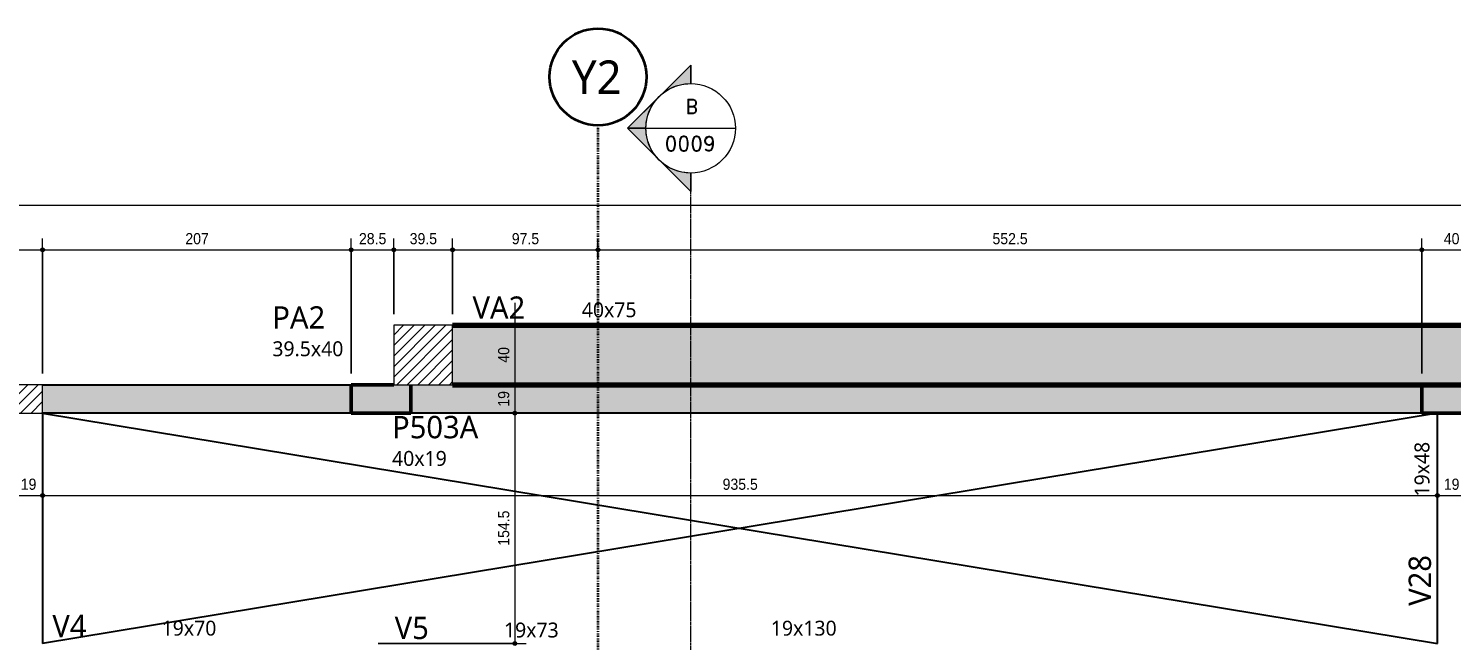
# Model space of a CAD drawing. Header units: centimetres. Extents: x -1706 to 33186, y -3196 to 88081.
# Drawn here: x 13433 to 14387, y 536 to 946 of the extents above; entities that cross this region are included whole.
import ezdxf

# ---------------------------------------------------------------- set-up
doc = ezdxf.new("R2010")
doc.units = ezdxf.units.CM
doc.linetypes.add('Centro de 6 mm', pattern=[1.32, 0.6, -0.24, 0.24, -0.24])
doc.linetypes.add('Dash dot', pattern=[1.5875, 0.635, -0.47625, 0, -0.47625])
for name, color, linetype, lineweight in [('A-ANNO-DIMS', 7, 'Continuous', 9), ('A-ANNO-DIMS-50', 7, 'Continuous', 9), ('A-DETL-GENF', 7, 'Continuous', 18), ('A-DETL-THIN', 7, 'Continuous', 25), ('G-ANNO-SYMB', 7, 'Continuous', 9), ('S-BEAM', 7, 'Continuous', 9), ('S-BEAM-IDEN', 7, 'Continuous', 9), ('S-COLS', 7, 'Continuous', 9), ('S-COLS-IDEN', 7, 'Continuous', 9), ('S-GRID', 7, 'Continuous', 9), ('S-GRID-IDEN', 7, 'Continuous', 9)]:
    doc.layers.add(name, color=color, linetype=linetype, lineweight=lineweight)
doc.layers.add('A-DETL', color=7, linetype='Continuous', lineweight=18, true_color=0x00a600)
doc.styles.add('Arial', font='arial.ttf', dxfattribs={"width": 0.9, "height": 7.5})
doc.styles.add('Gadugi_1', font='gadugi.ttf', dxfattribs={"height": 15})
doc.styles.add('Gadugi_2', font='gadugi.ttf', dxfattribs={"height": 10})
doc.styles.add('Gadugi_4', font='gadugi.ttf', dxfattribs={"height": 22.5})
doc.styles.add('RomanD', font='romand__.ttf', dxfattribs={"height": 10})
doc.dimstyles.new('PED_1_5mm_ESQ_1', dxfattribs={"dimscale": 30.48, "dimtxt": 7.651945, "dimasz": 0.328084, "dimexe": 0.246063, "dimexo": 0.246063, "dimgap": 0.049213, "dimtad": 1, "dimdec": 1, "dimrnd": 0.5, "dimdsep": 46, "dimtxsty": 'Arial', "dimblk1": 'DOTSMALL', "dimblk2": 'DOTSMALL', "dimsah": 1, "dimcen": 0.09, "dimdle": 0.492126, "dimazin": 0, "dimtfac": 1, "dimtdec": 4, "dimtix": 1, "dimtmove": 0, "dimatfit": 3, "dimfxl": 1, "dimtvp": 1, "dimtolj": 1, "dimtzin": 0, "dimarcsym": 2})
doc.dimstyles.new('PED_1_5mm_ESQ_2', dxfattribs={"dimscale": 30.48, "dimtxt": 7.651945, "dimasz": 0.328084, "dimexe": 0.246063, "dimexo": 0.246063, "dimgap": 0.049213, "dimtad": 1, "dimdec": 1, "dimrnd": 0.5, "dimdsep": 46, "dimtxsty": 'Arial', "dimblk1": 'DOTSMALL', "dimblk2": 'DOTSMALL', "dimsah": 1, "dimcen": 0.09, "dimdle": 0.492126, "dimazin": 0, "dimtfac": 1, "dimtdec": 4, "dimtix": 1, "dimtmove": 0, "dimatfit": 3, "dimfxl": 1, "dimtvp": 1, "dimtolj": 1, "dimtzin": 0, "dimarcsym": 2})
pattern_1 = [(45, (13566.5326, 0), (-3.535534, 3.535534), [])]

# ---------------------------------------------------------------- blocks, each defined once
blk = doc.blocks.new('Corte - M_Cabeça do corte - Preenchida-2060824-PL I 001 - FORMA DO RESERVATÓRIO')
at = {"layer": 'G-ANNO-SYMB'}
h = blk.add_hatch(color=256, dxfattribs=at)
edge = h.paths.add_edge_path(flags=0)
edge.add_line((-0.6, 0.849), (-0.6, 0.6))
edge.add_arc((-0.6, 0), 0.6, 90, 135)
edge.add_line((-1.024, 0.424), (-0.6, 0.849))
h = blk.add_hatch(color=256, dxfattribs=at)
edge = h.paths.add_edge_path(flags=0)
edge.add_line((-0.6, 0.849), (-0.176, 0.424))
edge.add_arc((-0.6, 0), 0.6, 45, 90)
edge.add_line((-0.6, 0.6), (-0.6, 0.849))
h = blk.add_hatch(color=256, dxfattribs=at)
edge = h.paths.add_edge_path(flags=0)
edge.add_line((-1.449, 0), (-1.024, 0.424))
edge.add_arc((-0.6, 0), 0.6, 135, 180)
edge.add_line((-1.2, 0), (-1.449, 0))
h = blk.add_hatch(color=256, dxfattribs=at)
edge = h.paths.add_edge_path(flags=0)
edge.add_line((0.249, 0), (0, 0))
edge.add_arc((-0.6, 0), 0.6, 360, 405)
edge.add_line((-0.176, 0.424), (0.249, 0))
for p, q in [((-0.6, 0.849), (-1.449, 0)), ((-0.6, 0.849), (-1.024, 0.424)), ((-0.6, 0.849), (0.249, 0)), ((-0.6, 0.6), (-0.6, 0.849)), ((-0.6, 0.849), (-0.6, 0.6)), ((-0.176, 0.424), (-0.6, 0.849)), ((-1.024, 0.424), (-1.449, 0)), ((0.249, 0), (-0.176, 0.424)), ((-1.449, 0), (-1.2, 0)), ((0, 0), (0.249, 0)), ((-1.2, 0), (-1.449, 0)), ((0, 0), (0.249, 0))]:
    blk.add_line(p, q, dxfattribs=at)
for start, end in [(360, 180), (90, 135), (45, 90), (135, 180), (360, 45), (180, 360)]:
    blk.add_arc((-0.6, 0), 0.6, start, end, dxfattribs=at)
blk = doc.blocks.new('Eixo - Y2-2173031-PL I 001 - FORMA DO RESERVATÓRIO')
at = {"layer": 'S-GRID-IDEN', "color": 40, "lineweight": 35, "true_color": 0xffc000}
blk.add_circle((0, 0), 0.65, dxfattribs=at)
blk = doc.blocks.new('DIMBLOCK212-PL I 001 - FORMA DO RESERVATÓRIO')
at = {"layer": 'A-ANNO-DIMS-50'}
h = blk.add_hatch(color=256, dxfattribs=at)
edge = h.paths.add_edge_path(flags=0)
edge.add_arc((13423.17, 632.94), 1.25, 0, 360)
h = blk.add_hatch(color=256, dxfattribs=at)
edge = h.paths.add_edge_path(flags=0)
edge.add_arc((13442.17, 632.94), 1.25, 0, 360)
for p, q in [((13423.17, 627.21), (13423.17, 640.44)), ((13442.17, 627.21), (13442.17, 640.44)), ((13408.17, 632.94), (13442.17, 632.94)), ((13423.17, 632.94), (13423.17, 627.21)), ((13442.17, 632.94), (13442.17, 627.21))]:
    blk.add_line(p, q, dxfattribs=at)
for centre in [(13423.17, 632.94), (13442.17, 632.94)]:
    blk.add_circle(centre, 1.25, dxfattribs=at)
at = {"layer": 'A-ANNO-DIMS-50', "color": 0, "insert": (13427.49, 644.18), "char_height": 7.5, "width": 12.4315, "attachment_point": 1, "line_spacing_factor": 0.941778, "style": 'Arial'}
blk.add_mtext('19', dxfattribs=at)
blk = doc.blocks.new('_DotSmall')
at = {"color": 0, "linetype": 'ByBlock', "const_width": 0.5}
blk.add_lwpolyline([(-0.0625, 0, 1), (0.0625, 0, 1)], format="xyb", close=True, dxfattribs=at)
blk = doc.blocks.new('DIMBLOCK213-PL I 001 - FORMA DO RESERVATÓRIO')
at = {"layer": 'A-ANNO-DIMS-50'}
h = blk.add_hatch(color=256, dxfattribs=at)
edge = h.paths.add_edge_path(flags=0)
edge.add_arc((13442.17, 632.94), 1.25, 0, 360)
h = blk.add_hatch(color=256, dxfattribs=at)
edge = h.paths.add_edge_path(flags=0)
edge.add_arc((14377.68, 632.94), 1.25, 0, 360)
for p, q in [((13442.17, 627.21), (13442.17, 640.44)), ((14377.68, 627.21), (14377.68, 640.44)), ((13442.17, 632.94), (14377.68, 632.94)), ((13442.17, 632.94), (13442.17, 627.21)), ((14377.68, 632.94), (14377.68, 627.21))]:
    blk.add_line(p, q, dxfattribs=at)
for centre in [(13442.17, 632.94), (14377.68, 632.94)]:
    blk.add_circle(centre, 1.25, dxfattribs=at)
at = {"layer": 'A-ANNO-DIMS-50', "color": 0, "insert": (13898.27, 644.18), "char_height": 7.5, "width": 27.9708, "attachment_point": 1, "line_spacing_factor": 0.941778, "style": 'Arial'}
blk.add_mtext('935.5', dxfattribs=at)
blk = doc.blocks.new('DIMBLOCK214-PL I 001 - FORMA DO RESERVATÓRIO')
at = {"layer": 'A-ANNO-DIMS-50'}
h = blk.add_hatch(color=256, dxfattribs=at)
edge = h.paths.add_edge_path(flags=0)
edge.add_arc((14377.68, 632.94), 1.25, 0, 360)
h = blk.add_hatch(color=256, dxfattribs=at)
edge = h.paths.add_edge_path(flags=0)
edge.add_arc((14396.68, 632.94), 1.25, 0, 360)
for p, q in [((14377.68, 627.21), (14377.68, 640.44)), ((14396.68, 627.21), (14396.68, 640.44)), ((14377.68, 632.94), (14396.68, 632.94)), ((14377.68, 632.94), (14377.68, 627.21)), ((14396.68, 632.94), (14396.68, 627.21))]:
    blk.add_line(p, q, dxfattribs=at)
for centre in [(14377.68, 632.94), (14396.68, 632.94)]:
    blk.add_circle(centre, 1.25, dxfattribs=at)
at = {"layer": 'A-ANNO-DIMS-50', "color": 0, "insert": (14382, 644.18), "char_height": 7.5, "width": 12.4315, "attachment_point": 1, "line_spacing_factor": 0.941778, "style": 'Arial'}
blk.add_mtext('19', dxfattribs=at)
blk = doc.blocks.new('DIMBLOCK257-PL I 001 - FORMA DO RESERVATÓRIO')
at = {"layer": 'A-ANNO-DIMS-50'}
h = blk.add_hatch(color=256, dxfattribs=at)
edge = h.paths.add_edge_path(flags=0)
edge.add_arc((13758.9, 747.12), 1.25, 0, 360)
h = blk.add_hatch(color=256, dxfattribs=at)
edge = h.paths.add_edge_path(flags=0)
edge.add_arc((13758.9, 707.12), 1.25, 0, 360)
for p, q in [((13758.9, 762.12), (13758.9, 707.12)), ((13753.17, 747.12), (13766.4, 747.12)), ((13758.9, 747.12), (13753.17, 747.12)), ((13753.17, 707.12), (13766.4, 707.12)), ((13758.9, 707.12), (13753.17, 707.12))]:
    blk.add_line(p, q, dxfattribs=at)
for centre in [(13758.9, 747.12), (13758.9, 707.12)]:
    blk.add_circle(centre, 1.25, dxfattribs=at)
at = {"layer": 'A-ANNO-DIMS-50', "color": 0, "insert": (13747.66, 721.94), "char_height": 7.5, "width": 12.4315, "attachment_point": 1, "rotation": 90, "line_spacing_factor": 0.941778, "style": 'Arial'}
blk.add_mtext('40', dxfattribs=at)
blk = doc.blocks.new('DIMBLOCK258-PL I 001 - FORMA DO RESERVATÓRIO')
at = {"layer": 'A-ANNO-DIMS-50'}
h = blk.add_hatch(color=256, dxfattribs=at)
edge = h.paths.add_edge_path(flags=0)
edge.add_arc((13758.9, 707.12), 1.25, 0, 360)
h = blk.add_hatch(color=256, dxfattribs=at)
edge = h.paths.add_edge_path(flags=0)
edge.add_arc((13758.9, 688.12), 1.25, 0, 360)
for p, q in [((13753.17, 707.12), (13766.4, 707.12)), ((13758.9, 707.12), (13753.17, 707.12)), ((13758.9, 707.12), (13758.9, 688.12)), ((13753.17, 688.12), (13766.4, 688.12)), ((13758.9, 688.12), (13753.17, 688.12))]:
    blk.add_line(p, q, dxfattribs=at)
for centre in [(13758.9, 707.12), (13758.9, 688.12)]:
    blk.add_circle(centre, 1.25, dxfattribs=at)
at = {"layer": 'A-ANNO-DIMS-50', "color": 0, "insert": (13747.66, 692.44), "char_height": 7.5, "width": 12.4315, "attachment_point": 1, "rotation": 90, "line_spacing_factor": 0.941778, "style": 'Arial'}
blk.add_mtext('19', dxfattribs=at)
blk = doc.blocks.new('DIMBLOCK259-PL I 001 - FORMA DO RESERVATÓRIO')
at = {"layer": 'A-ANNO-DIMS-50'}
h = blk.add_hatch(color=256, dxfattribs=at)
edge = h.paths.add_edge_path(flags=0)
edge.add_arc((13758.9, 688.12), 1.25, 0, 360)
h = blk.add_hatch(color=256, dxfattribs=at)
edge = h.paths.add_edge_path(flags=0)
edge.add_arc((13758.9, 533.55), 1.25, 0, 360)
for p, q in [((13753.17, 688.12), (13766.4, 688.12)), ((13758.9, 688.12), (13753.17, 688.12)), ((13758.9, 688.12), (13758.9, 533.55)), ((13667.17, 533.55), (13766.4, 533.55)), ((13758.9, 533.55), (13667.17, 533.55))]:
    blk.add_line(p, q, dxfattribs=at)
for centre in [(13758.9, 688.12), (13758.9, 533.55)]:
    blk.add_circle(centre, 1.25, dxfattribs=at)
at = {"layer": 'A-ANNO-DIMS-50', "color": 0, "insert": (13747.66, 599.18), "char_height": 7.5, "width": 27.9708, "attachment_point": 1, "rotation": 90, "line_spacing_factor": 0.941778, "style": 'Arial'}
blk.add_mtext('154.5', dxfattribs=at)
blk = doc.blocks.new('DIMBLOCK306-PL I 001 - FORMA DO RESERVATÓRIO')
at = {"layer": 'A-ANNO-DIMS-50'}
h = blk.add_hatch(color=256, dxfattribs=at)
edge = h.paths.add_edge_path(flags=0)
edge.add_arc((13259.68, 797.67), 1.25, 0, 360)
h = blk.add_hatch(color=256, dxfattribs=at)
edge = h.paths.add_edge_path(flags=0)
edge.add_arc((13442.17, 797.67), 1.25, 0, 360)
for p, q in [((13259.68, 714.62), (13259.68, 805.17)), ((13442.17, 714.62), (13442.17, 805.17)), ((13259.68, 797.67), (13442.17, 797.67)), ((13259.68, 797.67), (13259.68, 714.62)), ((13442.17, 797.67), (13442.17, 714.62))]:
    blk.add_line(p, q, dxfattribs=at)
for centre in [(13259.68, 797.67), (13442.17, 797.67)]:
    blk.add_circle(centre, 1.25, dxfattribs=at)
at = {"layer": 'A-ANNO-DIMS-50', "color": 0, "insert": (13339.27, 808.91), "char_height": 7.5, "width": 27.9708, "attachment_point": 1, "line_spacing_factor": 0.941778, "style": 'Arial'}
blk.add_mtext('182.5', dxfattribs=at)
blk = doc.blocks.new('DIMBLOCK307-PL I 001 - FORMA DO RESERVATÓRIO')
at = {"layer": 'A-ANNO-DIMS-50'}
h = blk.add_hatch(color=256, dxfattribs=at)
edge = h.paths.add_edge_path(flags=0)
edge.add_arc((13442.17, 797.67), 1.25, 0, 360)
h = blk.add_hatch(color=256, dxfattribs=at)
edge = h.paths.add_edge_path(flags=0)
edge.add_arc((13649.17, 797.67), 1.25, 0, 360)
for p, q in [((13442.17, 714.62), (13442.17, 805.17)), ((13649.17, 714.62), (13649.17, 805.17)), ((13442.17, 797.67), (13649.17, 797.67)), ((13442.17, 797.67), (13442.17, 714.62)), ((13649.17, 797.67), (13649.17, 714.62))]:
    blk.add_line(p, q, dxfattribs=at)
for centre in [(13442.17, 797.67), (13649.17, 797.67)]:
    blk.add_circle(centre, 1.25, dxfattribs=at)
at = {"layer": 'A-ANNO-DIMS-50', "color": 0, "insert": (13537.9, 808.91), "char_height": 7.5, "width": 18.6472, "attachment_point": 1, "line_spacing_factor": 0.941778, "style": 'Arial'}
blk.add_mtext('207', dxfattribs=at)
blk = doc.blocks.new('DIMBLOCK308-PL I 001 - FORMA DO RESERVATÓRIO')
at = {"layer": 'A-ANNO-DIMS-50'}
h = blk.add_hatch(color=256, dxfattribs=at)
edge = h.paths.add_edge_path(flags=0)
edge.add_arc((13649.17, 797.67), 1.25, 0, 360)
h = blk.add_hatch(color=256, dxfattribs=at)
edge = h.paths.add_edge_path(flags=0)
edge.add_arc((13677.68, 797.67), 1.25, 0, 360)
for p, q in [((13649.17, 714.62), (13649.17, 805.17)), ((13677.68, 754.62), (13677.68, 805.17)), ((13649.17, 797.67), (13677.68, 797.67)), ((13649.17, 797.67), (13649.17, 714.62)), ((13677.68, 797.67), (13677.68, 754.62))]:
    blk.add_line(p, q, dxfattribs=at)
for centre in [(13649.17, 797.67), (13677.68, 797.67)]:
    blk.add_circle(centre, 1.25, dxfattribs=at)
at = {"layer": 'A-ANNO-DIMS-50', "color": 0, "insert": (13654.36, 808.91), "char_height": 7.5, "width": 21.7551, "attachment_point": 1, "line_spacing_factor": 0.941778, "style": 'Arial'}
blk.add_mtext('28.5', dxfattribs=at)
blk = doc.blocks.new('DIMBLOCK309-PL I 001 - FORMA DO RESERVATÓRIO')
at = {"layer": 'A-ANNO-DIMS-50'}
h = blk.add_hatch(color=256, dxfattribs=at)
edge = h.paths.add_edge_path(flags=0)
edge.add_arc((13677.68, 797.67), 1.25, 0, 360)
h = blk.add_hatch(color=256, dxfattribs=at)
edge = h.paths.add_edge_path(flags=0)
edge.add_arc((13717.18, 797.67), 1.25, 0, 360)
for p, q in [((13677.68, 754.62), (13677.68, 805.17)), ((13717.18, 754.62), (13717.18, 805.17)), ((13677.68, 797.67), (13717.18, 797.67)), ((13677.68, 797.67), (13677.68, 754.62)), ((13717.18, 797.67), (13717.18, 754.62))]:
    blk.add_line(p, q, dxfattribs=at)
for centre in [(13677.68, 797.67), (13717.18, 797.67)]:
    blk.add_circle(centre, 1.25, dxfattribs=at)
at = {"layer": 'A-ANNO-DIMS-50', "color": 0, "insert": (13688.37, 808.91), "char_height": 7.5, "width": 21.7551, "attachment_point": 1, "line_spacing_factor": 0.941778, "style": 'Arial'}
blk.add_mtext('39.5', dxfattribs=at)
blk = doc.blocks.new('DIMBLOCK310-PL I 001 - FORMA DO RESERVATÓRIO')
at = {"layer": 'A-ANNO-DIMS-50'}
h = blk.add_hatch(color=256, dxfattribs=at)
edge = h.paths.add_edge_path(flags=0)
edge.add_arc((13717.18, 797.67), 1.25, 0, 360)
h = blk.add_hatch(color=256, dxfattribs=at)
edge = h.paths.add_edge_path(flags=0)
edge.add_arc((13814.67, 797.67), 1.25, 0, 360)
for p, q in [((13717.18, 754.62), (13717.18, 805.17)), ((13814.67, 791.94), (13814.67, 805.17)), ((13717.18, 797.67), (13814.67, 797.67)), ((13717.18, 797.67), (13717.18, 754.62)), ((13814.67, 797.67), (13814.67, 791.94))]:
    blk.add_line(p, q, dxfattribs=at)
for centre in [(13717.18, 797.67), (13814.67, 797.67)]:
    blk.add_circle(centre, 1.25, dxfattribs=at)
at = {"layer": 'A-ANNO-DIMS-50', "color": 0, "insert": (13756.86, 808.91), "char_height": 7.5, "width": 21.7551, "attachment_point": 1, "line_spacing_factor": 0.941778, "style": 'Arial'}
blk.add_mtext('97.5', dxfattribs=at)
blk = doc.blocks.new('DIMBLOCK311-PL I 001 - FORMA DO RESERVATÓRIO')
at = {"layer": 'A-ANNO-DIMS-50'}
h = blk.add_hatch(color=256, dxfattribs=at)
edge = h.paths.add_edge_path(flags=0)
edge.add_arc((13814.67, 797.67), 1.25, 0, 360)
h = blk.add_hatch(color=256, dxfattribs=at)
edge = h.paths.add_edge_path(flags=0)
edge.add_arc((14367.18, 797.67), 1.25, 0, 360)
for p, q in [((13814.67, 791.94), (13814.67, 805.17)), ((14367.18, 714.62), (14367.18, 805.17)), ((13814.67, 797.67), (14367.18, 797.67)), ((13814.67, 797.67), (13814.67, 791.94)), ((14367.18, 797.67), (14367.18, 714.62))]:
    blk.add_line(p, q, dxfattribs=at)
for centre in [(13814.67, 797.67), (14367.18, 797.67)]:
    blk.add_circle(centre, 1.25, dxfattribs=at)
at = {"layer": 'A-ANNO-DIMS-50', "color": 0, "insert": (14079.27, 808.91), "char_height": 7.5, "width": 27.9708, "attachment_point": 1, "line_spacing_factor": 0.941778, "style": 'Arial'}
blk.add_mtext('552.5', dxfattribs=at)
blk = doc.blocks.new('DIMBLOCK312-PL I 001 - FORMA DO RESERVATÓRIO')
at = {"layer": 'A-ANNO-DIMS-50'}
h = blk.add_hatch(color=256, dxfattribs=at)
edge = h.paths.add_edge_path(flags=0)
edge.add_arc((14367.18, 797.67), 1.25, 0, 360)
h = blk.add_hatch(color=256, dxfattribs=at)
edge = h.paths.add_edge_path(flags=0)
edge.add_arc((14407.18, 797.67), 1.25, 0, 360)
for p, q in [((14367.18, 714.62), (14367.18, 805.17)), ((14407.18, 714.62), (14407.18, 805.17)), ((14367.18, 797.67), (14407.18, 797.67)), ((14367.18, 797.67), (14367.18, 714.62)), ((14407.18, 797.67), (14407.18, 714.62))]:
    blk.add_line(p, q, dxfattribs=at)
for centre in [(14367.18, 797.67), (14407.18, 797.67)]:
    blk.add_circle(centre, 1.25, dxfattribs=at)
at = {"layer": 'A-ANNO-DIMS-50', "color": 0, "insert": (14382, 808.91), "char_height": 7.5, "width": 12.4315, "attachment_point": 1, "line_spacing_factor": 0.941778, "style": 'Arial'}
blk.add_mtext('40', dxfattribs=at)
blk = doc.blocks.new('DIMBLOCK315-PL I 001 - FORMA DO RESERVATÓRIO')
at = {"layer": 'A-ANNO-DIMS-50'}
h = blk.add_hatch(color=256, dxfattribs=at)
edge = h.paths.add_edge_path(flags=0)
edge.add_arc((11807.67, 827.67), 1.25, 0, 360)
h = blk.add_hatch(color=256, dxfattribs=at)
edge = h.paths.add_edge_path(flags=0)
edge.add_arc((14914.68, 827.67), 1.25, 0, 360)
for p, q in [((11807.67, 581.05), (11807.67, 835.17)), ((14914.68, 714.62), (14914.68, 835.17)), ((11792.67, 827.67), (14929.68, 827.67)), ((11807.67, 827.67), (11807.67, 581.05)), ((14914.68, 827.67), (14914.68, 714.62))]:
    blk.add_line(p, q, dxfattribs=at)
for centre in [(11807.67, 827.67), (14914.68, 827.67)]:
    blk.add_circle(centre, 1.25, dxfattribs=at)
at = {"layer": 'A-ANNO-DIMS-50', "color": 0, "insert": (13350.82, 838.91), "char_height": 7.5, "width": 24.8629, "attachment_point": 1, "line_spacing_factor": 0.941778, "style": 'Arial'}
blk.add_mtext('3107', dxfattribs=at)

msp = doc.modelspace()

# ---------------------------------------------------------------- hatches: boundary and pattern name
at = {"layer": 'A-DETL-GENF', "true_color": 0x808080}
h = msp.add_hatch(dxfattribs=at)
h.set_pattern_fill('FP_1', color=8, style=0, pattern_type=2)
h.set_pattern_definition(pattern_1)
h.paths.add_polyline_path([(13502.68, -955.95), (13542.18, -955.95), (13542.18, -915.95), (13502.68, -915.95)], flags=0)
h.paths.add_polyline_path([(13044.67, -955.95), (13044.67, -915.95), (13005.17, -915.95), (13005.17, -955.95)], flags=0)
h.paths.add_polyline_path([(13717.18, 707.12), (13717.18, 747.12), (13677.68, 747.12), (13677.68, 707.12), (13689.17, 707.12)], flags=0)
h.paths.add_polyline_path([(13219.17, 707.12), (13219.68, 707.12), (13219.68, 747.12), (13180.18, 747.12), (13180.18, 707.12)], flags=0)
h = msp.add_hatch(dxfattribs=at)
h.set_pattern_fill('FP_1', color=8, style=0, pattern_type=2)
h.set_pattern_definition(pattern_1)
h.paths.add_polyline_path([(13219.17, 533.55), (13238.17, 533.55), (13238.17, 688.12), (13219.17, 688.12)], flags=0)
h.paths.add_polyline_path([(13423.17, 688.12), (13442.17, 688.12), (13442.17, 707.12), (13259.68, 707.12), (13259.68, 688.12)], flags=0)
at = {"layer": 'S-BEAM', "true_color": 0xcfa6ff}
for points in [[(14367.18, 707.12), (14914.68, 707.12), (14914.68, 747.12), (13717.18, 747.12), (13717.18, 707.12), (13943.46, 707.12)], [(13649.17, 688.12), (13649.17, 707.12), (13442.17, 707.12), (13442.17, 688.12), (13528.38, 688.12)], [(14166.12, 688.12), (14367.18, 688.12), (14367.18, 707.12), (13689.17, 707.12), (13689.17, 688.12), (14107.12, 688.12)]]:
    msp.add_hatch(color=191, dxfattribs=at).paths.add_polyline_path(points, flags=0)
at = {"layer": 'S-COLS', "true_color": 0x808080}
for points in [[(13678.67, 688.12), (13689.17, 688.12), (13689.17, 707.12), (13649.17, 707.12), (13649.17, 688.12), (13677.68, 688.12)], [(14407.18, 688.12), (14407.18, 707.12), (14367.18, 707.12), (14367.18, 688.12), (14396.68, 688.12)]]:
    msp.add_hatch(color=8, dxfattribs=at).paths.add_polyline_path(points, flags=0)

# ---------------------------------------------------------------- linework, layer by layer
at = {"layer": 'A-DETL', "color": 7}
for p, q in [((13717.18, 747.12), (13677.68, 747.12)), ((13677.68, 747.12), (13677.68, 707.12)), ((13717.18, 707.12), (13717.18, 747.12)), ((13442.17, 707.12), (13259.68, 707.12)), ((13442.17, 688.12), (13442.17, 707.12)), ((13677.68, 707.12), (13717.18, 707.12)), ((13259.68, 688.12), (13442.17, 688.12))]:
    msp.add_line(p, q, dxfattribs=at)
at = {"layer": 'A-DETL-THIN', "color": 190, "lineweight": 70, "true_color": 0x8000ff}
msp.add_line((13717.18, 707.12), (14899.68, 707.12), dxfattribs=at)
at = {"layer": 'A-DETL-THIN'}
for p, q in [((13442.17, 688.12), (14377.68, 533.55)), ((14377.68, 688.12), (13442.17, 533.55))]:
    msp.add_line(p, q, dxfattribs=at)
at = {"layer": 'G-ANNO-SYMB'}
msp.add_line((13846.84, 879.18), (13906.84, 879.18), dxfattribs=at)
at = {"layer": 'G-ANNO-SYMB', "linetype": 'Centro de 6 mm'}
msp.add_line((13876.84, -1101.31), (13876.84, 849.18), dxfattribs=at)
at = {"layer": 'S-BEAM', "color": 190, "lineweight": 70, "true_color": 0x8000ff}
msp.add_line((13717.18, 747.12), (14914.68, 747.12), dxfattribs=at)
at = {"layer": 'S-BEAM', "lineweight": 25}
for p, q in [((13442.17, 707.12), (13649.17, 707.12)), ((13442.17, 688.12), (13442.17, 533.55)), ((13649.17, 688.12), (13442.17, 688.12)), ((14367.18, 688.12), (13689.17, 688.12)), ((14377.68, 533.55), (14377.68, 688.12))]:
    msp.add_line(p, q, dxfattribs=at)
at = {"layer": 'S-COLS', "lineweight": 50}
for p, q in [((13649.17, 707.12), (13677.68, 707.12)), ((13649.17, 688.12), (13649.17, 707.12)), ((13689.17, 707.12), (13689.17, 688.12)), ((14367.18, 707.12), (14407.18, 707.12)), ((14367.18, 688.12), (14367.18, 707.12)), ((13689.17, 688.12), (13649.17, 688.12)), ((14407.18, 688.12), (14367.18, 688.12))]:
    msp.add_line(p, q, dxfattribs=at)
at = {"layer": 'S-GRID', "color": 40, "linetype": 'Dash dot', "lineweight": 35, "true_color": 0xffc000}
msp.add_line((13814.67, 881.16), (13814.67, -1051.7), dxfattribs=at)

# ---------------------------------------------------------------- block references
at = {"layer": 'G-ANNO-SYMB', "extrusion": (0, 0, -1), "xscale": 49.99999999999998, "yscale": 49.99999999999998, "zscale": 49.99999999999998, "rotation": 270.0000000000002}
msp.add_blockref('Corte - M_Cabeça do corte - Preenchida-2060824-PL I 001 - FORMA DO RESERVATÓRIO', (-13876.84, 849.18), dxfattribs=at)
at = {"layer": 'S-GRID-IDEN', "color": 40, "true_color": 0xffc000, "xscale": 49.99999999999998, "yscale": 49.99999999999998, "zscale": 49.99999999999998, "rotation": 180}
msp.add_blockref('Eixo - Y2-2173031-PL I 001 - FORMA DO RESERVATÓRIO', (13814.67, 913.66), dxfattribs=at)

# ---------------------------------------------------------------- texts
at = {"layer": 'G-ANNO-SYMB', "char_height": 10, "attachment_point": 1, "style": 'RomanD'}
for s, insert, width in [('B', (13873.28, 898.8), 11.2236), ('0009', (13859.38, 873.86), 44.8945)]:
    msp.add_mtext(s, dxfattribs=dict(at, insert=insert, width=width))
at = {"layer": 'S-BEAM-IDEN', "attachment_point": 1}
for s, insert, char_height, width, style in [('VA2', (13730.51, 766.39), 15, 46.4979, 'Gadugi_1'), ('40x75', (13803.81, 762.46), 10, 44.8945, 'Gadugi_2'), ('V4', (13448.69, 552.82), 15, 30.0633, 'Gadugi_1'), ('19x70', (13521.99, 548.89), 10, 44.8945, 'Gadugi_2'), ('V5', (13678.33, 551.57), 15, 30.0633, 'Gadugi_1'), ('19x73', (13751.63, 547.64), 10, 44.8945, 'Gadugi_2'), ('19x130', (13930.61, 548.89), 10, 54.1139, 'Gadugi_2')]:
    msp.add_mtext(s, dxfattribs=dict(at, insert=insert, char_height=char_height, width=width, style=style))
at = {"layer": 'S-BEAM-IDEN', "attachment_point": 1, "rotation": 90}
for s, insert, char_height, width, style in [('19x48', (14362.34, 632.18), 10, 44.8945, 'Gadugi_2'), ('V28', (14358.41, 558.88), 15, 44.0928, 'Gadugi_1')]:
    msp.add_mtext(s, dxfattribs=dict(at, insert=insert, char_height=char_height, width=width, style=style))
at = {"layer": 'S-COLS-IDEN', "attachment_point": 1}
for s, insert, char_height, width, style in [('PA2', (13596.24, 759.8), 15, 44.8945, 'Gadugi_1'), ('39.5x40', (13596.24, 736.31), 10, 57.7215, 'Gadugi_2'), ('P503A', (13676.56, 686.25), 15, 72.9536, 'Gadugi_1'), ('40x19', (13676.56, 662.76), 10, 44.8945, 'Gadugi_2')]:
    msp.add_mtext(s, dxfattribs=dict(at, insert=insert, char_height=char_height, width=width, style=style))
at = {"layer": 'S-GRID-IDEN', "color": 40, "true_color": 0xffc000, "insert": (13797.15, 924.71), "char_height": 22.5, "width": 42.0886, "attachment_point": 1, "style": 'Gadugi_4'}
msp.add_mtext('Y2', dxfattribs=at)

# ---------------------------------------------------------------- dimensions: what is measured, and where the dimension line sits
at = {"layer": 'A-ANNO-DIMS'}
for base, p1, p2, dimstyle, override, picture, middle in [((14914.68, 827.67), (11807.67, 573.55), (14914.68, 707.12), 'PED_1_5mm_ESQ_2', {"dimpost": '<>', "dimfxl": 3109.877487}, 'DIMBLOCK315-PL I 001 - FORMA DO RESERVATÓRIO', (13361.18, 833.01)), ((13442.17, 797.67), (13259.68, 707.12), (13442.17, 707.12), 'PED_1_5mm_ESQ_2', {"dimpost": '<>', "dimfxl": 182.483172}, 'DIMBLOCK306-PL I 001 - FORMA DO RESERVATÓRIO', (13350.93, 803)), ((13649.17, 797.67), (13442.17, 707.12), (13649.17, 707.12), 'PED_1_5mm_ESQ_2', {"dimpost": '<>', "dimfxl": 207}, 'DIMBLOCK307-PL I 001 - FORMA DO RESERVATÓRIO', (13545.67, 803)), ((13677.68, 797.67), (13649.17, 707.12), (13677.68, 747.12), 'PED_1_5mm_ESQ_2', {"dimpost": '<>', "dimfxl": 49.12443}, 'DIMBLOCK308-PL I 001 - FORMA DO RESERVATÓRIO', (13663.43, 803)), ((13717.18, 797.67), (13677.68, 747.12), (13717.18, 747.12), 'PED_1_5mm_ESQ_2', {"dimpost": '<>', "dimfxl": 39.5}, 'DIMBLOCK309-PL I 001 - FORMA DO RESERVATÓRIO', (13697.43, 803.01)), ((13814.67, 797.67), (13717.18, 747.12), (13814.67, 799.44), 'PED_1_5mm_ESQ_2', {"dimpost": '<>', "dimfxl": 110.64167}, 'DIMBLOCK310-PL I 001 - FORMA DO RESERVATÓRIO', (13765.93, 803)), ((14367.18, 797.67), (13814.67, 799.44), (14367.18, 707.12), 'PED_1_5mm_ESQ_2', {"dimpost": '<>', "dimfxl": 560.168235}, 'DIMBLOCK311-PL I 001 - FORMA DO RESERVATÓRIO', (14090.93, 803)), ((14407.18, 797.67), (14367.18, 707.12), (14407.18, 707.12), 'PED_1_5mm_ESQ_2', {"dimpost": '<>', "dimfxl": 40}, 'DIMBLOCK312-PL I 001 - FORMA DO RESERVATÓRIO', (14387.18, 803)), ((13442.17, 632.94), (13423.17, 634.71), (13442.17, 634.71), 'PED_1_5mm_ESQ_1', {"dimpost": '<>', "dimfxl": 19}, 'DIMBLOCK212-PL I 001 - FORMA DO RESERVATÓRIO', (13432.67, 638.27)), ((14377.68, 632.94), (13442.17, 634.71), (14377.68, 634.71), 'PED_1_5mm_ESQ_1', {"dimpost": '<>', "dimfxl": 935.512308}, 'DIMBLOCK213-PL I 001 - FORMA DO RESERVATÓRIO', (13909.92, 638.28)), ((14396.68, 632.94), (14377.68, 634.71), (14396.68, 634.71), 'PED_1_5mm_ESQ_1', {"dimpost": '<>', "dimfxl": 19}, 'DIMBLOCK214-PL I 001 - FORMA DO RESERVATÓRIO', (14387.18, 638.27))]:
    dim = msp.add_linear_dim(base=base, p1=p1, p2=p2, dimstyle=dimstyle, override=override, dxfattribs=at)
    dim.commit()
    dim.dimension.update_dxf_attribs({"geometry": picture, "text_midpoint": middle})
for base, p1, p2, override, picture, middle in [((13758.9, 707.12), (13760.67, 747.12), (13760.67, 707.12), {"dimpost": '<>', "dimfxl": 40}, 'DIMBLOCK257-PL I 001 - FORMA DO RESERVATÓRIO', (13753.57, 727.12)), ((13758.9, 688.12), (13760.67, 707.12), (13760.67, 688.12), {"dimpost": '<>', "dimfxl": 19.000001}, 'DIMBLOCK258-PL I 001 - FORMA DO RESERVATÓRIO', (13753.57, 697.62)), ((13758.9, 533.55), (13760.67, 688.12), (13659.67, 533.55), {"dimpost": '<>', "dimfxl": 184.641726}, 'DIMBLOCK259-PL I 001 - FORMA DO RESERVATÓRIO', (13753.57, 610.83))]:
    dim = msp.add_linear_dim(base=base, p1=p1, p2=p2, angle=90, dimstyle='PED_1_5mm_ESQ_1', override=override, dxfattribs=at)
    dim.commit()
    dim.dimension.update_dxf_attribs({"geometry": picture, "text_midpoint": middle})

doc.saveas('drawing.dxf')
